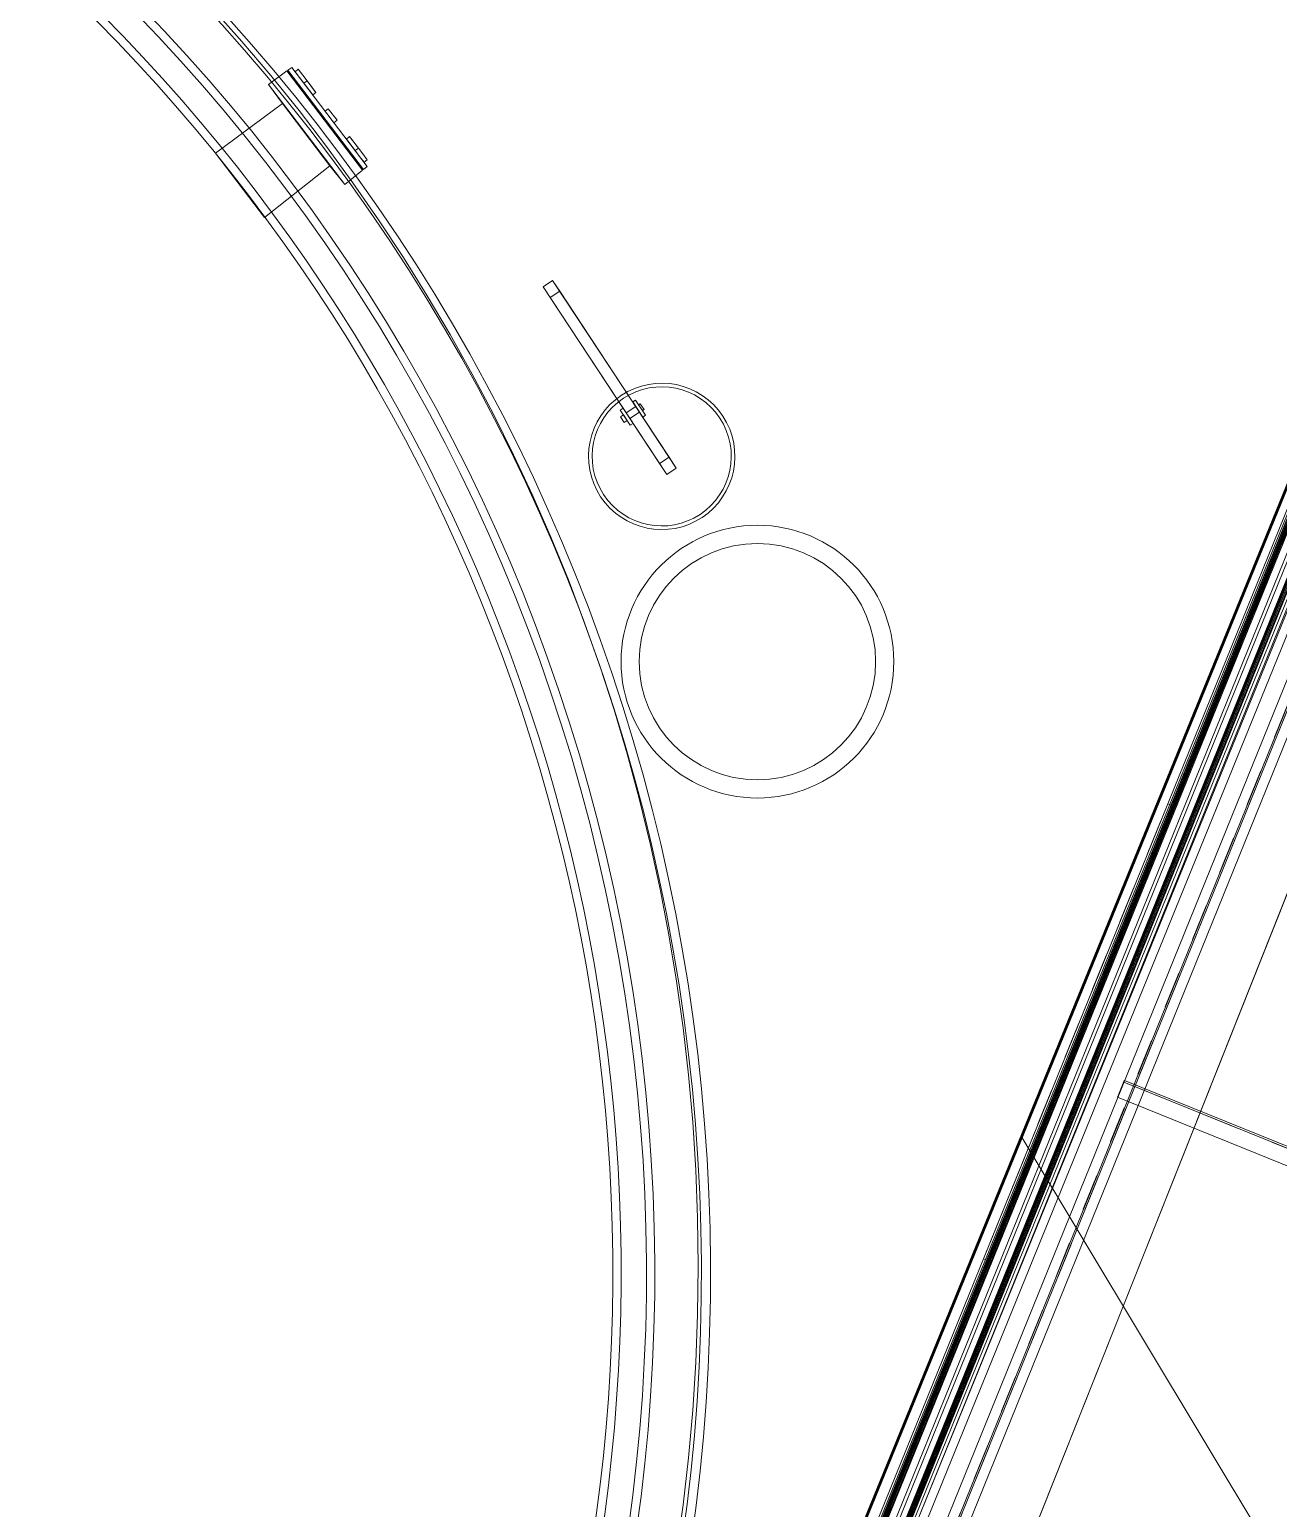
# Model space of a CAD drawing. Header units: metres. Extents: x -207 to 246, y -187 to 169.
# Drawn here: x -32.247 to -28.812, y -41.262 to -37.195 of the extents above; entities that cross this region are included whole.
import ezdxf

# ---------------------------------------------------------------- set-up
doc = ezdxf.new("R2010")
doc.units = ezdxf.units.M
doc.linetypes.add('Elevado', pattern=[0.003969, 0.002381, -0.001587])
doc.linetypes.add('Oculto', pattern=[0.007144, 0.004763, -0.002381])
for name, color, linetype, lineweight in [('A-GLAZ', 7, 'Continuous', 9), ('A-ROOF', 7, 'Continuous', 9), ('C-TOPO', 7, 'Continuous', 9), ('edificios', 7, 'Continuous', 50), ('EQUIPOS PIS', 7, 'Continuous', 9), ('I-WALL', 7, 'Continuous', 9), ('P-SANR-FIXT', 7, 'Continuous', 9), ('S-BEAM', 7, 'Continuous', 9)]:
    doc.layers.add(name, color=color, linetype=linetype, lineweight=lineweight)
doc.layers.add('PR10-ARQ-PL-001-Emplazamiento-C-1_dwg', color=7, linetype='Continuous', lineweight=9, true_color=0x767676)

# ---------------------------------------------------------------- blocks, each defined once
blk = doc.blocks.new('M_Estanque-Terraza - M_Estanque-Terraza-2331352-PLANTA SUPERFICIES')
at = {"layer": 'P-SANR-FIXT'}
for p, q in [((3.6169, -3.2808), (3.4623, -3.4409)), ((3.6169, -3.2808), (3.4623, -3.4409)), ((3.5412, -3.3623), (3.6169, -3.2808)), ((3.7793, -3.4431), (3.6169, -3.2808)), ((3.4623, -3.4409), (3.5412, -3.3623)), ((3.8256, -3.3968), (3.5855, -3.6454)), ((3.8256, -3.3968), (3.5855, -3.6454)), ((3.8256, -3.3968), (3.7793, -3.4431)), ((3.8698, -3.441), (3.8256, -3.3968)), ((3.4623, -3.4409), (3.6302, -3.5975)), ((3.7793, -3.4431), (3.6302, -3.5975)), ((3.7793, -3.4431), (3.6302, -3.5975)), ((3.8698, -3.441), (3.6313, -3.688)), ((3.8698, -3.441), (3.6313, -3.688)), ((3.634, -3.6906), (3.8725, -3.4436)), ((3.634, -3.6906), (3.8725, -3.4436)), ((3.8817, -3.4528), (3.6435, -3.6994)), ((3.8817, -3.4528), (3.6435, -3.6994)), ((3.8817, -3.4528), (3.8725, -3.4436)), ((3.8394, -3.4966), (3.8157, -3.5211)), ((3.8394, -3.4966), (3.8157, -3.5211)), ((3.8435, -3.4924), (3.8198, -3.5169)), ((3.8435, -3.4924), (3.8198, -3.5169)), ((3.8573, -3.478), (3.8434, -3.4924)), ((3.8434, -3.4924), (3.8514, -3.5)), ((3.8514, -3.5), (3.8435, -3.4924)), ((3.8514, -3.5), (3.8435, -3.4924)), ((3.8514, -3.5), (3.8653, -3.4857)), ((3.8712, -3.4636), (3.8573, -3.478)), ((3.8653, -3.4857), (3.8792, -3.4713)), ((3.8792, -3.4713), (3.8712, -3.4636)), ((3.8157, -3.5211), (3.8236, -3.5288)), ((3.8157, -3.5211), (3.8236, -3.5288)), ((3.8236, -3.5288), (3.8473, -3.5042)), ((3.8236, -3.5288), (3.8473, -3.5042)), ((3.8277, -3.5246), (3.8514, -3.5)), ((3.8277, -3.5246), (3.8514, -3.5)), ((3.7765, -3.5618), (3.7487, -3.5905)), ((3.7765, -3.5618), (3.7487, -3.5905)), ((3.7765, -3.5618), (3.7487, -3.5905)), ((3.7765, -3.5618), (3.7487, -3.5905)), ((3.7566, -3.5982), (3.7844, -3.5694)), ((3.7566, -3.5982), (3.7844, -3.5694)), ((3.7566, -3.5982), (3.7844, -3.5694)), ((3.7566, -3.5982), (3.7844, -3.5694)), ((3.7844, -3.5694), (3.7765, -3.5618)), ((3.7844, -3.5694), (3.7765, -3.5618)), ((3.6302, -3.5975), (3.5855, -3.6454)), ((3.7487, -3.5905), (3.7566, -3.5982)), ((3.7487, -3.5905), (3.7566, -3.5982)), ((3.5855, -3.6454), (3.6313, -3.688)), ((3.6817, -3.6599), (3.6678, -3.6743)), ((3.7054, -3.6354), (3.6817, -3.6599)), ((3.7054, -3.6354), (3.6817, -3.6599)), ((3.6896, -3.6675), (3.6817, -3.6599)), ((3.6817, -3.6599), (3.6896, -3.6676)), ((3.6817, -3.6599), (3.6896, -3.6676)), ((3.7095, -3.6311), (3.6857, -3.6557)), ((3.7095, -3.6311), (3.6857, -3.6557)), ((3.6896, -3.6676), (3.7133, -3.643)), ((3.6896, -3.6676), (3.7133, -3.643)), ((3.6937, -3.6634), (3.7174, -3.6388)), ((3.6937, -3.6634), (3.7174, -3.6388)), ((3.7174, -3.6388), (3.7095, -3.6311)), ((3.7174, -3.6388), (3.7095, -3.6311)), ((3.634, -3.6906), (3.6435, -3.6994)), ((3.6678, -3.6743), (3.6539, -3.6887)), ((3.6539, -3.6887), (3.6618, -3.6963)), ((3.6618, -3.6963), (3.6757, -3.6819)), ((3.6757, -3.6819), (3.6896, -3.6675))]:
    blk.add_line(p, q, dxfattribs=at)
for radius, start, end in [(4.9059, 180, 0), (4.8832, 180, 0), (5.1516, 223.8638, 0), (5.1516, 223.8638, 0), (5.1266, 223.8805, 0), (5.1266, 223.8805, 0), (4.9983, 223.9693, 0), (4.9755, 223.9856, 360)]:
    blk.add_arc((0, 0), radius, start, end, dxfattribs=at)
blk = doc.blocks.new('M_Tuberia Exterior 01 - M_Tuberia Exterior 01-2160598-PLANTA SUPERFICIES')
at = {"layer": 'P-SANR-FIXT'}
for p, q in [((-0.0134, 0.0158), (-0.0488, 0.0158)), ((-0.0488, 0.0158), (-0.0488, -0.0158)), ((-0.0488, 0.0158), (0.5335, 0.0158)), ((-0.0134, -0.0158), (-0.0134, 0.0158)), ((0.5689, 0.0158), (-0.0134, 0.0158)), ((0.119, 0.0158), (0.119, 0.025)), ((0.119, 0.025), (0.169, 0.025)), ((0.169, 0.025), (0.119, 0.025)), ((0.119, 0.025), (0.119, 0.0158)), ((0.169, 0.0158), (0.119, 0.0158)), ((0.119, 0.0158), (0.169, 0.0158)), ((0.1347, 0.0345), (0.1347, 0.025)), ((0.1534, 0.0345), (0.1347, 0.0345)), ((0.1534, 0.0345), (0.1347, 0.0345)), ((0.1534, 0.025), (0.1347, 0.025)), ((0.1534, 0.025), (0.1347, 0.025)), ((0.1347, 0.0158), (0.1347, -0.0158)), ((0.1347, 0.0158), (0.1534, 0.0158)), ((0.1347, 0.0158), (0.1534, 0.0158)), ((0.1534, 0.025), (0.1534, 0.0345)), ((0.1534, -0.0158), (0.1534, 0.0158)), ((0.169, 0.025), (0.169, 0.0158)), ((0.169, 0.0158), (0.169, 0.025)), ((0.5335, -0.0158), (0.5335, 0.0158)), ((0.5335, 0.0158), (0.5689, 0.0158)), ((0.5689, 0.0158), (0.5689, -0.0158)), ((-0.0488, -0.0158), (-0.0134, -0.0158)), ((-0.0488, -0.0158), (0.5335, -0.0158)), ((-0.0134, -0.0158), (0.5689, -0.0158)), ((0.119, -0.0158), (0.169, -0.0158)), ((0.119, -0.025), (0.119, -0.0158)), ((0.119, -0.0158), (0.119, -0.025)), ((0.169, -0.0158), (0.119, -0.0158)), ((0.169, -0.025), (0.119, -0.025)), ((0.119, -0.025), (0.169, -0.025)), ((0.1534, -0.0158), (0.1347, -0.0158)), ((0.1534, -0.0158), (0.1347, -0.0158)), ((0.1347, -0.025), (0.1347, -0.0305)), ((0.1347, -0.025), (0.1534, -0.025)), ((0.1347, -0.025), (0.1534, -0.025)), ((0.1347, -0.0305), (0.1534, -0.0305)), ((0.1347, -0.0305), (0.1534, -0.0305)), ((0.1534, -0.0305), (0.1534, -0.025)), ((0.169, -0.0158), (0.169, -0.025)), ((0.169, -0.025), (0.169, -0.0158)), ((0.5689, -0.0158), (0.5335, -0.0158))]:
    blk.add_line(p, q, dxfattribs=at)
for radius, start, end in [(0.2013, 0, 180), (0.2013, 360, 180), (0.1913, 360, 180), (0.1913, 0, 180), (0.2013, 180, 0), (0.2013, 180, 360), (0.1913, 180, 360), (0.1913, 180, 0)]:
    blk.add_arc((0, 0), radius, start, end, dxfattribs=at)
blk = doc.blocks.new('YADRAN_LASQUEMAS_ARQ_MO_002_TERRAZAS_rvt-1-PLANTA SUPERFICIES')
at = {"layer": 'P-SANR-FIXT', "lineweight": 9}
for name, p, rotation in [('M_Estanque-Terraza - M_Estanque-Terraza-2331352-PLANTA SUPERFICIES', (-35.5259, -40.6136), 81.30156703698499), ('M_Tuberia Exterior 01 - M_Tuberia Exterior 01-2160598-PLANTA SUPERFICIES', (-30.5084, -38.3685), 123.4099999999985)]:
    blk.add_blockref(name, p, dxfattribs=dict(at, rotation=rotation))
blk = doc.blocks.new('MT-T estructural - MT100X6_0-2095929-PLANTA SUPERFICIES')
at = {"layer": 'S-BEAM'}
for p, q in [((-5.9815, 0.03), (5.9815, 0.03)), ((-5.9815, 0.03), (5.9815, 0.03)), ((5.9815, 0.002), (-5.9815, 0.002)), ((-5.9815, 0.002), (5.9815, 0.002)), ((-5.9815, -0.002), (5.9815, -0.002)), ((-5.9815, -0.002), (5.9815, -0.002)), ((5.9815, -0.03), (-5.9815, -0.03)), ((-5.9815, -0.03), (5.9815, -0.03))]:
    blk.add_line(p, q, dxfattribs=at)
at = {"layer": 'S-BEAM', "linetype": 'Oculto'}
for p, q in [((5.9815, 0.0025), (-5.9815, 0.0025)), ((5.9815, -0.0025), (-5.9815, -0.0025))]:
    blk.add_line(p, q, dxfattribs=at)
blk = doc.blocks.new('L - Perfiles angulares de lados iguales - L 900x500x5-2130014-PLANTA SUPERFICIES')
at = {"layer": 'S-BEAM'}
for p, q in [((-0.97, 0.006), (-0.97, 0.003)), ((-0.97, -0.044), (-0.97, 0.006)), ((0.97, 0.006), (-0.97, 0.006)), ((-0.97, 0.006), (0.97, 0.006)), ((-0.97, 0.003), (-0.97, 0.001)), ((-0.97, 0.001), (0.97, 0.001)), ((0.97, 0.001), (-0.97, 0.001)), ((-0.97, -0.0025), (-0.97, 0.001)), ((0.97, 0.006), (0.97, -0.044)), ((0.97, 0.003), (0.97, 0.006)), ((0.97, 0.001), (0.97, 0.003)), ((0.97, 0.001), (0.97, -0.0025)), ((-0.97, -0.0025), (-0.97, -0.042)), ((0.97, -0.042), (0.97, -0.0025)), ((-0.97, -0.042), (-0.97, -0.044)), ((0.97, -0.044), (-0.97, -0.044)), ((-0.97, -0.044), (0.97, -0.044)), ((0.97, -0.044), (0.97, -0.042))]:
    blk.add_line(p, q, dxfattribs=at)
at = {"layer": 'S-BEAM', "linetype": 'Oculto'}
blk.add_line((-0.97, 0.001), (0.97, 0.001), dxfattribs=at)
blk = doc.blocks.new('Ventana-Hueco cuadrado - 1350 x 0900mm-2142439-PLANTA SUPERFICIES')
at = {"layer": 'A-GLAZ'}
for p, q in [((-0.6832, -0.005), (-0.6832, 0.005)), ((0.6668, 0.005), (0.6668, -0.005))]:
    blk.add_line(p, q, dxfattribs=at)
at = {"layer": 'A-GLAZ', "linetype": 'Elevado'}
for p, q in [((-0.6832, 0.005), (0.6668, 0.005)), ((0.6668, -0.005), (-0.6832, -0.005))]:
    blk.add_line(p, q, dxfattribs=at)
blk = doc.blocks.new('Barras redondas - RB 24-2158132-PLANTA SUPERFICIES')
at = {"layer": 'S-BEAM'}
for p, q in [((-28.551, -38.2096), (-30.0385, -41.8687)), ((-30.0163, -41.8778), (-28.5288, -38.2186))]:
    blk.add_line(p, q, dxfattribs=at)
for centre, start_param, end_param in [((-28.5399, -38.2141), 0, 3.141593), ((-28.5399, -38.2141), 3.141593, 6.283185), ((-30.0274, -41.8732), 0, 3.141593), ((-30.0274, -41.8732), 3.141593, 6.283185)]:
    blk.add_ellipse(centre, major_axis=(-0.0111, 0.0045), ratio=0.484809, start_param=start_param, end_param=end_param, dxfattribs=at)
blk = doc.blocks.new('Barras redondas - RB 24-V94-PLANTA SUPERFICIES')
at = {"layer": 'S-BEAM'}
for p, q in [((-28.551, -38.2096), (-30.0385, -41.8687)), ((-30.0163, -41.8778), (-28.5288, -38.2186))]:
    blk.add_line(p, q, dxfattribs=at)
for centre, start_param, end_param in [((-28.5399, -38.2141), 0, 3.141593), ((-28.5399, -38.2141), 3.141593, 6.283185), ((-30.0274, -41.8732), 0, 3.141593), ((-30.0274, -41.8732), 3.141593, 6.283185)]:
    blk.add_ellipse(centre, major_axis=(-0.0111, 0.0045), ratio=0.484809, start_param=start_param, end_param=end_param, dxfattribs=at)
blk = doc.blocks.new('HSS-Sección estructural hueca - HSS40_0X70_0X9_5-2161066-PLANTA SUPERFICIES')
at = {"layer": 'S-BEAM'}
for p, q in [((5.882, 0.035), (-5.882, 0.035)), ((5.882, 0.0261), (-5.882, 0.0261)), ((-5.882, -0.0261), (5.882, -0.0261)), ((-5.882, -0.035), (5.882, -0.035))]:
    blk.add_line(p, q, dxfattribs=at)
at = {"layer": 'S-BEAM', "linetype": 'Oculto'}
for p, q in [((5.882, 0.0261), (-5.882, 0.0261)), ((5.882, -0.0261), (-5.882, -0.0261))]:
    blk.add_line(p, q, dxfattribs=at)
blk = doc.blocks.new('HSS-Sección estructural hueca - HSS40_0X70_0X9_5-2161322-PLANTA SUPERFICIES')
at = {"layer": 'S-BEAM'}
for p, q in [((5.857, 0.035), (-5.907, 0.035)), ((5.857, 0.0261), (-5.907, 0.0261)), ((-5.907, -0.0261), (5.857, -0.0261)), ((-5.907, -0.035), (5.857, -0.035))]:
    blk.add_line(p, q, dxfattribs=at)
at = {"layer": 'S-BEAM', "linetype": 'Oculto'}
for p, q in [((5.857, 0.0261), (-5.907, 0.0261)), ((5.857, -0.0261), (-5.907, -0.0261))]:
    blk.add_line(p, q, dxfattribs=at)
blk = doc.blocks.new('HSS-Sección estructural hueca - HSS40_0X70_0X9_5-2161648-PLANTA SUPERFICIES')
at = {"layer": 'S-BEAM'}
for p, q in [((5.866, 0.035), (-5.897, 0.035)), ((5.866, 0.0261), (-5.897, 0.0261)), ((-5.897, -0.0261), (5.866, -0.0261)), ((-5.897, -0.035), (5.866, -0.035))]:
    blk.add_line(p, q, dxfattribs=at)
at = {"layer": 'S-BEAM', "linetype": 'Oculto'}
for p, q in [((5.866, 0.0261), (-5.897, 0.0261)), ((5.866, -0.0261), (-5.897, -0.0261))]:
    blk.add_line(p, q, dxfattribs=at)
blk = doc.blocks.new('HSS-Sección estructural hueca - HSS40_0X70_0X9_5-2161767-PLANTA SUPERFICIES')
at = {"layer": 'S-BEAM'}
for p, q in [((-27.1769, -34.5596), (-31.5934, -45.4631)), ((-27.1687, -34.5629), (-31.5852, -45.4664)), ((-31.5366, -45.4861), (-27.1201, -34.5826)), ((-31.5283, -45.4894), (-27.1118, -34.5859))]:
    blk.add_line(p, q, dxfattribs=at)
blk = doc.blocks.new('HSS-Sección estructural hueca - HSS40_0X70_0X9_5-2161936-PLANTA SUPERFICIES')
at = {"layer": 'S-BEAM'}
for p, q in [((-27.1439, -34.5732), (-31.5604, -45.4767)), ((-27.1357, -34.5765), (-31.5522, -45.48)), ((-31.5162, -45.4946), (-27.0997, -34.5911)), ((-31.5079, -45.4979), (-27.0915, -34.5944))]:
    blk.add_line(p, q, dxfattribs=at)
blk = doc.blocks.new('YADRAN_LASQUEMAS_ARQ_MO_008_EEMM 100-200_rvt-1-PLANTA SUPERFICIES')
at = {"layer": 'A-ROOF'}
for p, q in [((-27.1129, -34.3908), (-31.67, -45.6419)), ((-31.67, -45.6419), (-27.1129, -34.3908))]:
    blk.add_line(p, q, dxfattribs=at)
at = {"layer": 'I-WALL'}
for p, q in [((-27.116, -34.3842), (-31.6713, -45.6306)), ((-31.6713, -45.6306), (-27.116, -34.3842)), ((-27.1068, -34.3879), (-31.662, -45.6343)), ((-31.662, -45.6343), (-27.1105, -34.3972)), ((-29.6238, -40.5756), (-29.117, -39.3243)), ((-29.117, -39.3243), (-29.6238, -40.5756)), ((-29.1077, -39.3281), (-29.117, -39.3243)), ((-29.1077, -39.3281), (-29.117, -39.3243)), ((-29.6145, -40.5793), (-29.1077, -39.3281)), ((-29.1077, -39.3281), (-29.6145, -40.5793)), ((-29.6238, -40.5756), (-29.6145, -40.5793)), ((-29.6145, -40.5793), (-29.6238, -40.5756))]:
    blk.add_line(p, q, dxfattribs=at)
at = {"layer": 'A-GLAZ', "lineweight": 9, "rotation": 67.9500000000005}
blk.add_blockref('Ventana-Hueco cuadrado - 1350 x 0900mm-2142439-PLANTA SUPERFICIES', (-29.3627, -39.9442), dxfattribs=at)
at = {"layer": 'S-BEAM', "lineweight": 9}
for name in ['HSS-Sección estructural hueca - HSS40_0X70_0X9_5-2161767-PLANTA SUPERFICIES', 'HSS-Sección estructural hueca - HSS40_0X70_0X9_5-2161936-PLANTA SUPERFICIES', 'Barras redondas - RB 24-V94-PLANTA SUPERFICIES', 'Barras redondas - RB 24-2158132-PLANTA SUPERFICIES']:
    blk.add_blockref(name, (0, 0), dxfattribs=at)
for name, p, rotation in [('HSS-Sección estructural hueca - HSS40_0X70_0X9_5-2161322-PLANTA SUPERFICIES', (-29.3422, -40.0018), 67.94955318757245), ('HSS-Sección estructural hueca - HSS40_0X70_0X9_5-2161066-PLANTA SUPERFICIES', (-29.3492, -40.0259), 67.94955318757245), ('HSS-Sección estructural hueca - HSS40_0X70_0X9_5-2161648-PLANTA SUPERFICIES', (-29.3528, -40.0414), 247.9495531875725)]:
    blk.add_blockref(name, p, dxfattribs=dict(at, rotation=rotation))
at = {"layer": 'S-BEAM', "lineweight": 9, "extrusion": (0, 0, -1)}
for name, p, rotation in [('MT-T estructural - MT100X6_0-2095929-PLANTA SUPERFICIES', (29.2035, -40.0857), 292.0500000000004), ('L - Perfiles angulares de lados iguales - L 900x500x5-2130014-PLANTA SUPERFICIES', (28.3393, -40.4543), 22.05000000000139)]:
    blk.add_blockref(name, p, dxfattribs=dict(at, rotation=rotation))
blk = doc.blocks.new('PR10-ARQ-PL-001-Emplazamiento-C-1_dwg_M_Camara Circular - D_750 mm-361375-PLANTA EMPLAZAMIENTO-674648-PLANTA SUPERFICIES')
at = {"layer": 'P-SANR-FIXT'}
for radius, start, end in [(0.375, 360, 180), (0.375, 360, 180), (0.325, 360, 180), (0.325, 360, 180), (0.375, 180, 360), (0.375, 180, 360), (0.325, 180, 360), (0.325, 180, 360)]:
    blk.add_arc((0, 0), radius, start, end, dxfattribs=at)
blk = doc.blocks.new('PR10-ARQ-PL-001-Emplazamiento-C-1_dwg-674643-PLANTA SUPERFICIES')
at = {"layer": 'EQUIPOS PIS'}
h = blk.add_hatch(dxfattribs=at)
h.set_pattern_fill('FP_2', color=256, style=0, pattern_type=2)
h.set_pattern_definition([(121, (-655750.258, -5498481.082), (-2.3400667309, -1.4060539445), [])])
h.paths.add_polyline_path([(-26.837, -47.6126), (-22.2297, -36.327), (-27.1394, -34.4103), (-31.7414, -45.6979)])
h.paths.add_polyline_path([(-23.9448, -40.1992), (-23.9646, -40.1855), (-23.9727, -40.1713), (-23.9588, -40.1492), (-23.9376, -40.1464), (-23.9251, -40.1516), (-23.9179, -40.1641), (-23.9376, -40.1983)])
h.paths.add_polyline_path([(-24.2325, -40.0854), (-24.2522, -40.0716), (-24.2604, -40.0575), (-24.2464, -40.0354), (-24.2253, -40.0326), (-24.2128, -40.0378), (-24.2055, -40.0503), (-24.2253, -40.0844)])
h.paths.add_polyline_path([(-28.3017, -38.4245), (-28.3214, -38.4108), (-28.3296, -38.3966), (-28.3156, -38.3745), (-28.2945, -38.3717), (-28.282, -38.3769), (-28.2747, -38.3894), (-28.2945, -38.4236)])
h.paths.add_polyline_path([(-28.5893, -38.3107), (-28.6091, -38.297), (-28.6172, -38.2828), (-28.6033, -38.2607), (-28.5821, -38.2579), (-28.5696, -38.2631), (-28.5624, -38.2756), (-28.5821, -38.3098)])
at = {"layer": 'C-TOPO', "flags": 128}
for points in [[(-32.6953, -48.723), (-31.7437, -47.0062), (-29.8078, -42.1358), (-28.6177, -39.1414), (-28.3653, -38.5167), (-28.322, -38.4097)], [(-43.8859, -77.2945), (-42.5655, -73.9935), (-40.539, -68.9272), (-40.3742, -68.5151), (-38.6491, -64.2454), (-37.2642, -60.8177), (-36.2062, -58.1304), (-34.6938, -54.2891), (-34.2482, -53.1574), (-34.1861, -52.9255), (-34.8086, -52.6352), (-33.4285, -49.6754), (-33.2654, -49.7515), (-32.6953, -48.723), (-31.7437, -47.0062), (-29.8078, -42.1358), (-28.6177, -39.1414), (-28.3653, -38.5167), (-28.322, -38.4097)]]:
    blk.add_lwpolyline(points, dxfattribs=at)
at = {"layer": 'edificios', "flags": 128}
blk.add_lwpolyline([(-26.837, -47.6126), (-22.2297, -36.327), (-27.1394, -34.4103), (-31.7467, -45.6959)], close=True, dxfattribs=at)
at = {"layer": 'EQUIPOS PIS'}
blk.add_circle((-35.5552, -40.5957), 5.1472, dxfattribs=at)
blk.add_blockref('PR10-ARQ-PL-001-Emplazamiento-C-1_dwg_M_Camara Circular - D_750 mm-361375-PLANTA EMPLAZAMIENTO-674648-PLANTA SUPERFICIES', (-30.2452, -38.933))
blk = doc.blocks.new('M_Camara Circular - D_750 mm-361375-PLANTA SUPERFICIES')
at = {"layer": 'P-SANR-FIXT'}
for radius, start, end in [(0.375, 360, 180), (0.375, 0, 180), (0.325, 360, 180), (0.325, 0, 180), (0.375, 180, 360), (0.325, 180, 360), (0.325, 180, 360), (0.375, 180, 360)]:
    blk.add_arc((0, 0), radius, start, end, dxfattribs=at)

msp = doc.modelspace()

# ---------------------------------------------------------------- linework, layer by layer
at = {"layer": 'C-TOPO'}
for p, q in [((-29.8078, -42.1358), (-28.6177, -39.1414)), ((-28.6177, -39.1414), (-29.8078, -42.1358))]:
    msp.add_line(p, q, dxfattribs=at)

# ---------------------------------------------------------------- block references
at = {"lineweight": 5}
for name in ['YADRAN_LASQUEMAS_ARQ_MO_002_TERRAZAS_rvt-1-PLANTA SUPERFICIES', 'YADRAN_LASQUEMAS_ARQ_MO_008_EEMM 100-200_rvt-1-PLANTA SUPERFICIES']:
    msp.add_blockref(name, (0, 0), dxfattribs=at)
at = {"layer": 'P-SANR-FIXT'}
msp.add_blockref('M_Camara Circular - D_750 mm-361375-PLANTA SUPERFICIES', (-30.2452, -38.933), dxfattribs=at)
at = {"layer": 'PR10-ARQ-PL-001-Emplazamiento-C-1_dwg', "color": 7}
msp.add_blockref('PR10-ARQ-PL-001-Emplazamiento-C-1_dwg-674643-PLANTA SUPERFICIES', (0, 0), dxfattribs=at)

doc.saveas('drawing.dxf')
